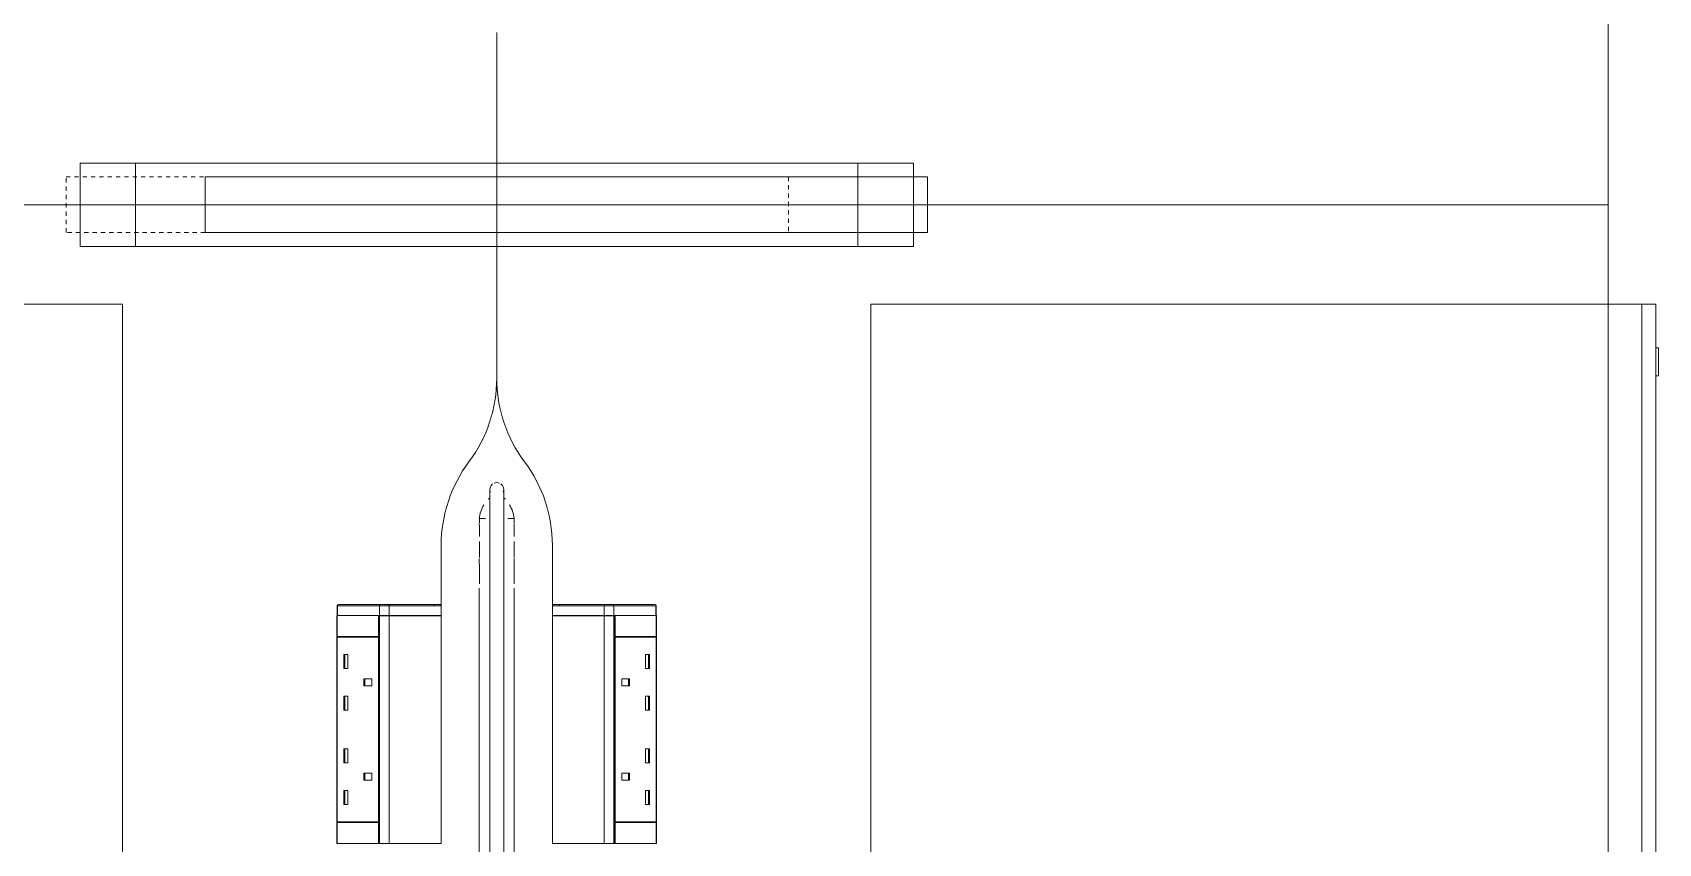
# Model space of a CAD drawing. Header units: millimetres. Extents: x 90978 to 295199, y -4084 to 97293.
# Drawn here: x 198863 to 200033, y 31703 to 32287 of the extents above; entities that cross this region are included whole.
import ezdxf

# ---------------------------------------------------------------- set-up
doc = ezdxf.new("R2010")
doc.units = ezdxf.units.MM
doc.header["$MEASUREMENT"] = 0
doc.linetypes.add('Dash', pattern=[6, 3, -3])
doc.layers.add('I-FURN', color=8, linetype='CONTINUOUS', lineweight=9)
doc.layers.add('I-FURN-HDLN', color=8, linetype='Dash', lineweight=9)

msp = doc.modelspace()

# ---------------------------------------------------------------- linework, layer by layer
at = {"layer": 'I-FURN'}
for p, q in [((199997, 32162.7), (199997, 33762.7)), ((199997, 33762.7), (199997, 32162.7)), ((199197, 32162.7), (199197, 32286.6)), ((199197, 32286.6), (199197, 32162.7)), ((199197, 32286.6), (199197, 32162.7)), ((199197, 32162.7), (199197, 32286.6)), ((198897, 32192.7), (199497, 32192.7)), ((198937, 32192.7), (198897, 32192.7)), ((198897, 32192.7), (198897, 32132.7)), ((198897, 32132.7), (198897, 32192.7)), ((199457, 32192.7), (198937, 32192.7)), ((198937, 32132.7), (198937, 32192.7)), ((198937, 32132.7), (198937, 32192.7)), ((199497, 32192.7), (199457, 32192.7)), ((199457, 32182.7), (199457, 32192.7)), ((199457, 32132.7), (199457, 32192.7)), ((199497, 32132.7), (199497, 32192.7)), ((199497, 32182.7), (199497, 32192.7)), ((198987, 32182.7), (198987, 32142.7)), ((199497, 32182.7), (198987, 32182.7)), ((199507, 32182.7), (199497, 32182.7)), ((199507, 32142.7), (199507, 32182.7)), ((199197, 32162.7), (198397, 32162.7)), ((198397, 32162.7), (199197, 32162.7)), ((198397, 32162.7), (199197, 32162.7)), ((199197, 32162.7), (198397, 32162.7)), ((199197, 32037.7), (199197, 32162.7)), ((199197, 32162.7), (199197, 32037.7)), ((199997, 32162.7), (199197, 32162.7)), ((199197, 32162.7), (199197, 32037.7)), ((199197, 32037.7), (199197, 32162.7)), ((199197, 32162.7), (199997, 32162.7)), ((199197, 32162.7), (199997, 32162.7)), ((199997, 32162.7), (199197, 32162.7)), ((199997, 30562.7), (199997, 32162.7)), ((199997, 32162.7), (199997, 30562.7)), ((198987, 32142.7), (199497, 32142.7)), ((199457, 32132.7), (199457, 32142.7)), ((199497, 32132.7), (199497, 32142.7)), ((199497, 32142.7), (199507, 32142.7)), ((198897, 32132.7), (198937, 32132.7)), ((199497, 32132.7), (198897, 32132.7)), ((198937, 32132.7), (199457, 32132.7)), ((199457, 32132.7), (199497, 32132.7)), ((198927.7, 32091.2), (198397, 32091.2)), ((198927.7, 31671.2), (198927.7, 32091.2)), ((199997, 32091.2), (199466.2, 32091.2)), ((199466.2, 32091.2), (199466.2, 31671.2)), ((200021.2, 32091.2), (199997, 32091.2)), ((200021.2, 32091.2), (200021.2, 31671.2)), ((200031.2, 32091.2), (200021.2, 32091.2)), ((200021.2, 31671.2), (200021.2, 32091.2)), ((200031.2, 31671.2), (200031.2, 32091.2)), ((200033.2, 32059.6), (200031.2, 32059.6)), ((200033.2, 32039.6), (200033.2, 32059.6)), ((200033.2, 32059.6), (200033.2, 32039.6)), ((200031.2, 32039.6), (200033.2, 32039.6)), ((199192, 31957.7), (199192, 31957.7)), ((199192, 31957.7), (199192, 31957.5)), ((199192, 31957.5), (199192, 31957.2)), ((199192, 31957.2), (199192, 31956.8)), ((199192, 31956.8), (199192, 31956.3)), ((199192, 31956.3), (199192, 31955.7)), ((199192, 31955.7), (199192, 31955)), ((199192, 31955), (199192, 31954.1)), ((199192, 31954.1), (199192, 31953.2)), ((199192, 31953.2), (199192, 31952.1)), ((199192, 31952.1), (199192, 31951)), ((199202, 31957.6), (199202, 31957.7)), ((199202, 31957.7), (199202, 31957.7)), ((199202, 31957.4), (199202, 31957.6)), ((199202, 31957.1), (199202, 31957.4)), ((199202, 31956.7), (199202, 31957.1)), ((199202, 31956.2), (199202, 31956.7)), ((199202, 31955.5), (199202, 31956.2)), ((199202, 31954.8), (199202, 31955.5)), ((199202, 31953.9), (199202, 31954.8)), ((199202, 31952.9), (199202, 31953.9)), ((199202, 31951.8), (199202, 31952.9)), ((199192, 31951), (199192, 31949.7)), ((199192, 31949.7), (199192, 31948.4)), ((199192, 31948.4), (199192, 31946.9)), ((199192, 31946.9), (199192, 31945.3)), ((199192, 31945.3), (199192, 31943.7)), ((199192, 31943.7), (199192, 31942)), ((199192, 31942), (199192, 31940.1)), ((199202, 31950.6), (199202, 31951.8)), ((199202, 31949.4), (199202, 31950.6)), ((199202, 31948), (199202, 31949.4)), ((199202, 31946.5), (199202, 31948)), ((199202, 31944.9), (199202, 31946.5)), ((199202, 31943.2), (199202, 31944.9)), ((199202, 31941.5), (199202, 31943.2)), ((199202, 31939.6), (199202, 31941.5)), ((199184.4, 31932.1), (199184.4, 31933)), ((199189, 31936.8), (199184.5, 31936.8)), ((199184.5, 31933.4), (199184.5, 31936.8)), ((199184.5, 31923.8), (199184.5, 31931.8)), ((199192, 31940.1), (199192, 31938.2)), ((199192, 31938.2), (199192, 31936.2)), ((199192, 31936.2), (199192, 31934.2)), ((199192, 31934.2), (199192, 31932)), ((199192, 31932), (199192, 31929.8)), ((199192, 31929.8), (199192, 31927.5)), ((199202, 31937.7), (199202, 31939.6)), ((199202, 31935.7), (199202, 31937.7)), ((199202, 31933.6), (199202, 31935.7)), ((199202, 31931.4), (199202, 31933.6)), ((199202, 31929.2), (199202, 31931.4)), ((199202, 31926.9), (199202, 31929.2)), ((199209.5, 31936.8), (199204.9, 31936.8)), ((199209.5, 31936.8), (199209.5, 31933.4)), ((199209.5, 31933), (199209.5, 31932.1)), ((199209.5, 31931.8), (199209.5, 31923.8)), ((199157, 31874), (199157, 31917.7)), ((199157, 31917.7), (199157, 31874)), ((199184.5, 31908.7), (199184.5, 31920.2)), ((199192, 31927.5), (199192, 31925.1)), ((199192, 31925.1), (199192, 31922.7)), ((199192, 31922.7), (199192, 31920.2)), ((199192, 31920.2), (199192, 31917.7)), ((199192, 31917.7), (199192, 31915.1)), ((199202, 31924.5), (199202, 31926.9)), ((199202, 31922.1), (199202, 31924.5)), ((199202, 31919.6), (199202, 31922.1)), ((199202, 31917), (199202, 31919.6)), ((199202, 31914.4), (199202, 31917)), ((199209.5, 31920.2), (199209.5, 31908.7)), ((199237, 31917.7), (199237, 31874)), ((199237, 31874), (199237, 31917.7)), ((199184.4, 31904), (199184.4, 31908)), ((199192, 31915.1), (199192, 31912.5)), ((199192, 31912.5), (199192, 31909.9)), ((199192, 31909.9), (199192, 31907.2)), ((199192, 31907.2), (199192, 31904.4)), ((199202, 31911.8), (199202, 31914.4)), ((199202, 31909.1), (199202, 31911.8)), ((199202, 31906.4), (199202, 31909.1)), ((199202, 31903.7), (199202, 31906.4)), ((199209.5, 31908), (199209.5, 31904)), ((199184.5, 31889.8), (199184.5, 31904)), ((199192, 31904.4), (199192, 31901.7)), ((199192, 31901.7), (199192, 31898.9)), ((199192, 31898.9), (199192, 31896.1)), ((199192, 31896.1), (199192, 31893.3)), ((199202, 31900.9), (199202, 31903.7)), ((199202, 31898.1), (199202, 31900.9)), ((199202, 31895.3), (199202, 31898.1)), ((199202, 31892.5), (199202, 31895.3)), ((199209.5, 31904), (199209.5, 31889.8)), ((199184.4, 30848.6), (199184.4, 31886.8)), ((199192, 31893.3), (199192, 31890.4)), ((199192, 31890.4), (199192, 31887.6)), ((199192, 31887.6), (199192, 31886.8)), ((199192, 31886.8), (199192, 30848.6)), ((199202, 31889.7), (199202, 31892.5)), ((199202, 31886.8), (199202, 31889.7)), ((199202, 30848.6), (199202, 31886.8)), ((199209.5, 31886.8), (199209.5, 30848.6)), ((199082.1, 31874), (199082.1, 31867)), ((199082.1, 31874), (199082.3, 31874)), ((199082.1, 31874), (199082.1, 31867)), ((199082.1, 31867), (199082.1, 31874)), ((199082.3, 31874), (199112.6, 31874)), ((199082.3, 31874), (199082.3, 31867)), ((199082.5, 31874.8), (199082.5, 31874.8)), ((199113.4, 31875), (199083.1, 31875)), ((199113.4, 31875), (199083.1, 31875)), ((199112.6, 31874), (199119.5, 31874)), ((199112.6, 31874), (199112.6, 31867)), ((199113.4, 31875), (199152, 31875)), ((199118.9, 31875), (199113.4, 31875)), ((199156, 31875), (199118.9, 31875)), ((199119.5, 31874), (199157, 31874)), ((199119.5, 31874), (199119.5, 31867)), ((199152, 31875), (199152, 31874)), ((199152, 31875), (199156, 31875)), ((199157, 31867), (199157, 31874)), ((199157, 31874), (199157, 31867)), ((199237, 31874), (199237, 31867)), ((199237, 31874), (199274.4, 31874)), ((199237, 31874), (199237, 31867)), ((199238, 31875), (199238, 31875)), ((199275, 31875), (199238, 31875)), ((199238, 31875), (199242, 31875)), ((199242, 31874), (199242, 31875)), ((199242, 31875), (199280.5, 31875)), ((199274.4, 31874), (199281.3, 31874)), ((199274.4, 31874), (199274.4, 31867)), ((199280.5, 31875), (199275, 31875)), ((199310.8, 31875), (199280.5, 31875)), ((199310.8, 31875), (199280.5, 31875)), ((199281.3, 31874), (199311.6, 31874)), ((199281.3, 31874), (199281.3, 31867)), ((199311.4, 31874.8), (199311.5, 31874.8)), ((199311.6, 31874), (199311.8, 31874)), ((199311.6, 31874), (199311.6, 31867)), ((199311.8, 31867), (199311.8, 31874)), ((199311.8, 31867), (199311.8, 31874)), ((199311.8, 31867), (199311.8, 31874)), ((199081.9, 31852), (199081.9, 31867)), ((199081.9, 31867), (199111.8, 31867)), ((199082.1, 31867), (199082.3, 31867)), ((199082.1, 31866.9), (199082.1, 31703)), ((199082.3, 31867), (199112.6, 31867)), ((199111.8, 31867), (199111.8, 31852)), ((199112, 31852), (199112, 31866.9)), ((199112, 31866.9), (199112.6, 31866.9)), ((199112.6, 31867), (199119.5, 31867)), ((199119.5, 31866.9), (199112.6, 31866.9)), ((199112.6, 31866.9), (199112.6, 31703)), ((199119.5, 31867), (199157, 31867)), ((199157, 31866.9), (199119.5, 31866.9)), ((199119.5, 31866.9), (199119.5, 31703)), ((199157, 31703), (199157, 31866.9)), ((199157, 31866.9), (199157, 31703)), ((199237, 31867), (199274.4, 31867)), ((199237, 31866.9), (199237, 31703)), ((199237, 31703), (199237, 31866.9)), ((199274.4, 31866.9), (199237, 31866.9)), ((199274.4, 31867), (199281.3, 31867)), ((199274.4, 31703), (199274.4, 31866.9)), ((199281.3, 31866.9), (199274.4, 31866.9)), ((199282.2, 31867), (199279.7, 31867)), ((199281.3, 31867), (199311.6, 31867)), ((199281.3, 31703), (199281.3, 31866.9)), ((199281.3, 31866.9), (199282, 31866.9)), ((199282, 31866.9), (199282, 31852)), ((199282.2, 31852), (199282.2, 31867)), ((199282.2, 31867), (199312, 31867)), ((199311.6, 31867), (199311.8, 31867)), ((199311.8, 31703), (199311.8, 31866.9)), ((199312, 31867), (199312, 31852)), ((199111.8, 31852), (199081.9, 31852)), ((199081.9, 31851.5), (199111.8, 31851.5)), ((199081.9, 31718.5), (199081.9, 31851.5)), ((199082.3, 31851.5), (199082.3, 31852)), ((199111.8, 31851.5), (199111.8, 31718.5)), ((199112, 31718.5), (199112, 31851.5)), ((199282, 31851.5), (199282, 31718.5)), ((199312, 31852), (199282.2, 31852)), ((199282.2, 31718.5), (199282.2, 31851.5)), ((199312, 31851.5), (199282.2, 31851.5)), ((199311.6, 31852), (199311.6, 31851.5)), ((199312, 31851.5), (199312, 31718.5)), ((199087, 31838.9), (199087, 31828.9)), ((199087, 31838.9), (199089.8, 31838.9)), ((199087.7, 31838.9), (199087.7, 31828.9)), ((199089.8, 31838.9), (199089.8, 31828.9)), ((199307, 31838.9), (199304.1, 31838.9)), ((199304.1, 31828.9), (199304.1, 31838.9)), ((199306.2, 31828.9), (199306.2, 31838.9)), ((199307, 31828.9), (199307, 31838.9)), ((199087, 31828.9), (199089.8, 31828.9)), ((199307, 31828.9), (199304.1, 31828.9)), ((199101.3, 31821.4), (199101.3, 31816.4)), ((199107, 31821.4), (199101.3, 31821.4)), ((199101.3, 31816.4), (199107, 31816.4)), ((199102, 31821.4), (199102, 31816.4)), ((199107, 31816.4), (199107, 31821.4)), ((199292.6, 31821.4), (199286.9, 31821.4)), ((199286.9, 31816.4), (199286.9, 31821.4)), ((199292.6, 31816.4), (199286.9, 31816.4)), ((199291.9, 31816.4), (199291.9, 31821.4)), ((199292.6, 31816.4), (199292.6, 31821.4)), ((199087, 31808.9), (199087, 31798.9)), ((199087, 31808.9), (199089.8, 31808.9)), ((199087.7, 31808.9), (199087.7, 31798.9)), ((199089.8, 31808.9), (199089.8, 31798.9)), ((199307, 31808.9), (199304.1, 31808.9)), ((199304.1, 31798.9), (199304.1, 31808.9)), ((199306.2, 31798.9), (199306.2, 31808.9)), ((199307, 31798.9), (199307, 31808.9)), ((199087, 31798.9), (199089.8, 31798.9)), ((199307, 31798.9), (199304.1, 31798.9)), ((199087, 31771.1), (199087, 31761.1)), ((199087, 31771.1), (199089.8, 31771.1)), ((199087.7, 31771.1), (199087.7, 31761.1)), ((199089.8, 31771.1), (199089.8, 31761.1)), ((199307, 31771.1), (199304.1, 31771.1)), ((199304.1, 31761.1), (199304.1, 31771.1)), ((199306.2, 31761.1), (199306.2, 31771.1)), ((199307, 31761.1), (199307, 31771.1)), ((199087, 31761.1), (199089.8, 31761.1)), ((199101.3, 31753.6), (199101.3, 31748.6)), ((199101.3, 31753.6), (199107, 31753.6)), ((199102, 31753.6), (199102, 31748.6)), ((199107, 31753.6), (199107, 31748.6)), ((199286.9, 31753.6), (199286.9, 31748.6)), ((199292.6, 31753.6), (199286.9, 31753.6)), ((199291.9, 31748.6), (199291.9, 31753.6)), ((199292.6, 31748.6), (199292.6, 31753.6)), ((199307, 31761.1), (199304.1, 31761.1)), ((199101.3, 31748.6), (199107, 31748.6)), ((199286.9, 31748.6), (199292.6, 31748.6)), ((199087, 31741.1), (199087, 31731.1)), ((199087, 31741.1), (199089.8, 31741.1)), ((199087, 31731.1), (199089.8, 31731.1)), ((199087.7, 31741.1), (199087.7, 31731.1)), ((199089.8, 31741.1), (199089.8, 31731.1)), ((199307, 31741.1), (199304.1, 31741.1)), ((199304.1, 31731.1), (199304.1, 31741.1)), ((199307, 31731.1), (199304.1, 31731.1)), ((199306.2, 31731.1), (199306.2, 31741.1)), ((199307, 31731.1), (199307, 31741.1)), ((199081.9, 31718.5), (199111.8, 31718.5)), ((199081.9, 31718), (199111.8, 31718)), ((199081.9, 31703), (199081.9, 31718)), ((199082.3, 31718), (199082.3, 31718.5)), ((199111.8, 31718), (199111.8, 31703)), ((199112, 31703), (199112, 31718)), ((199282, 31718), (199282, 31703)), ((199312, 31718.5), (199282.2, 31718.5)), ((199282.2, 31703), (199282.2, 31718)), ((199282.2, 31718), (199312, 31718)), ((199311.6, 31718.5), (199311.6, 31718)), ((199312, 31718), (199312, 31703)), ((199111.8, 31703), (199081.9, 31703)), ((199111.8, 31703), (199114.2, 31703)), ((199112.6, 31703), (199112, 31703)), ((199112.6, 31703), (199119.5, 31703)), ((199119.5, 31703), (199157, 31703)), ((199237, 31703), (199274.4, 31703)), ((199274.4, 31703), (199281.3, 31703)), ((199282, 31703), (199281.3, 31703)), ((199312, 31703), (199282.2, 31703))]:
    msp.add_line(p, q, dxfattribs=at)
at = {"layer": 'I-FURN', "flags": 128}
for points in [[(199082.1, 31874), (199082.1, 31874.1), (199082.1, 31874.1), (199082.1, 31874.2), (199082.1, 31874.2), (199082.1, 31874.2), (199082.2, 31874.3), (199082.2, 31874.3), (199082.2, 31874.3), (199082.2, 31874.4), (199082.2, 31874.4), (199082.2, 31874.5), (199082.2, 31874.5), (199082.3, 31874.5)], [(199118.9, 31875), (199118.8, 31875), (199118.7, 31875), (199118.5, 31875), (199118.4, 31875), (199118.2, 31875), (199118.1, 31875), (199117.9, 31875), (199117.8, 31875), (199117.6, 31875), (199117.5, 31875), (199117.3, 31875), (199117.2, 31875), (199117, 31875), (199116.8, 31875), (199116.7, 31875), (199116.5, 31875), (199116.4, 31875), (199116.2, 31875), (199116, 31875), (199115.9, 31875), (199115.7, 31875), (199115.6, 31875), (199115.4, 31875), (199115.3, 31875), (199115.1, 31875), (199115, 31875), (199114.8, 31875), (199114.7, 31875), (199114.6, 31875), (199114.4, 31875), (199114.3, 31875), (199114.2, 31875), (199114, 31875), (199113.9, 31875), (199113.8, 31875), (199113.7, 31875), (199113.6, 31875), (199113.5, 31875), (199113.4, 31875)], [(199156, 31875), (199155.7, 31875), (199155.3, 31875), (199154.7, 31875), (199154, 31875), (199153.2, 31875), (199152.3, 31875), (199151.2, 31875), (199150, 31875), (199148.7, 31875), (199147.2, 31875), (199145.6, 31875), (199143.9, 31875), (199142.1, 31875), (199140.2, 31875), (199138.1, 31875), (199136, 31875), (199133.7, 31875), (199131.3, 31875), (199128.9, 31875), (199126.3, 31875), (199123.7, 31875), (199121, 31875), (199118.9, 31875)], [(199152, 31875), (199152.1, 31875), (199152.3, 31875), (199152.5, 31875), (199152.6, 31875), (199152.8, 31875), (199152.9, 31875), (199153.1, 31875), (199153.2, 31875), (199153.4, 31875), (199153.5, 31875), (199153.7, 31875), (199153.8, 31875), (199154, 31875), (199154.1, 31875), (199154.2, 31875), (199154.4, 31875), (199154.5, 31875), (199154.6, 31875), (199154.7, 31875), (199154.8, 31875), (199155, 31875), (199155.1, 31875), (199155.2, 31875), (199155.3, 31875), (199155.3, 31875), (199155.4, 31875), (199155.5, 31875), (199155.6, 31875), (199155.6, 31875), (199155.7, 31875), (199155.8, 31875), (199155.8, 31875), (199155.8, 31875), (199155.9, 31875), (199155.9, 31875), (199155.9, 31875), (199156, 31875), (199156, 31875), (199156, 31875)], [(199156, 31875), (199156, 31875), (199156.1, 31875), (199156.1, 31875), (199156.1, 31875), (199156.2, 31875), (199156.2, 31875), (199156.3, 31875), (199156.3, 31875), (199156.3, 31875), (199156.4, 31875), (199156.4, 31874.9), (199156.4, 31874.9), (199156.5, 31874.9), (199156.5, 31874.9), (199156.5, 31874.9), (199156.6, 31874.8), (199156.6, 31874.8), (199156.6, 31874.8), (199156.7, 31874.8), (199156.7, 31874.7), (199156.7, 31874.7), (199156.7, 31874.7), (199156.8, 31874.6), (199156.8, 31874.6), (199156.8, 31874.6), (199156.8, 31874.5), (199156.9, 31874.5), (199156.9, 31874.5), (199156.9, 31874.4), (199156.9, 31874.4), (199156.9, 31874.4), (199156.9, 31874.3), (199156.9, 31874.3), (199157, 31874.2), (199157, 31874.2), (199157, 31874.2), (199157, 31874.1), (199157, 31874.1), (199157, 31874), (199157, 31874)], [(199156, 31875), (199156, 31875), (199156, 31875)], [(199237, 31874), (199237, 31874.1), (199237, 31874.1), (199237, 31874.2), (199237, 31874.2), (199237, 31874.2), (199237, 31874.3), (199237, 31874.3), (199237, 31874.3), (199237, 31874.4), (199237, 31874.4), (199237.1, 31874.5), (199237.1, 31874.5), (199237.1, 31874.5), (199237.1, 31874.6), (199237.1, 31874.6), (199237.2, 31874.6), (199237.2, 31874.7), (199237.2, 31874.7), (199237.2, 31874.7), (199237.3, 31874.7), (199237.3, 31874.8), (199237.3, 31874.8), (199237.3, 31874.8), (199237.4, 31874.9), (199237.4, 31874.9), (199237.4, 31874.9), (199237.5, 31874.9), (199237.5, 31874.9), (199237.6, 31874.9), (199237.6, 31875), (199237.6, 31875), (199237.7, 31875), (199237.7, 31875), (199237.7, 31875), (199237.8, 31875), (199237.8, 31875), (199237.9, 31875), (199237.9, 31875), (199237.9, 31875), (199238, 31875)], [(199275, 31875), (199272.2, 31875), (199269.5, 31875), (199266.9, 31875), (199264.4, 31875), (199261.9, 31875), (199259.6, 31875), (199257.4, 31875), (199255.3, 31875), (199253.2, 31875), (199251.3, 31875), (199249.6, 31875), (199247.9, 31875), (199246.3, 31875), (199244.9, 31875), (199243.6, 31875), (199242.4, 31875), (199241.4, 31875), (199240.5, 31875), (199239.7, 31875), (199239, 31875), (199238.5, 31875), (199238.2, 31875), (199238, 31875)], [(199238, 31875), (199238, 31875), (199238, 31875), (199238, 31875), (199238, 31875), (199238, 31875), (199238.1, 31875), (199238.1, 31875), (199238.2, 31875), (199238.2, 31875), (199238.3, 31875), (199238.3, 31875), (199238.4, 31875), (199238.5, 31875), (199238.6, 31875), (199238.7, 31875), (199238.7, 31875), (199238.8, 31875), (199238.9, 31875), (199239.1, 31875), (199239.2, 31875), (199239.3, 31875), (199239.4, 31875), (199239.5, 31875), (199239.7, 31875), (199239.8, 31875), (199239.9, 31875), (199240.1, 31875), (199240.2, 31875), (199240.4, 31875), (199240.5, 31875), (199240.7, 31875), (199240.8, 31875), (199241, 31875), (199241.1, 31875), (199241.3, 31875), (199241.4, 31875), (199241.6, 31875), (199241.8, 31875), (199241.9, 31875), (199242, 31875)], [(199280.5, 31875), (199280.4, 31875), (199280.3, 31875), (199280.2, 31875), (199280.1, 31875), (199280, 31875), (199279.9, 31875), (199279.8, 31875), (199279.6, 31875), (199279.5, 31875), (199279.4, 31875), (199279.2, 31875), (199279.1, 31875), (199278.9, 31875), (199278.8, 31875), (199278.7, 31875), (199278.5, 31875), (199278.4, 31875), (199278.2, 31875), (199278, 31875), (199277.9, 31875), (199277.7, 31875), (199277.6, 31875), (199277.4, 31875), (199277.2, 31875), (199277.1, 31875), (199276.9, 31875), (199276.8, 31875), (199276.6, 31875), (199276.5, 31875), (199276.3, 31875), (199276.1, 31875), (199276, 31875), (199275.8, 31875), (199275.7, 31875), (199275.5, 31875), (199275.4, 31875), (199275.3, 31875), (199275.1, 31875), (199275, 31875)], [(199311.7, 31874.5), (199311.7, 31874.5), (199311.7, 31874.5), (199311.7, 31874.4), (199311.7, 31874.4), (199311.7, 31874.4), (199311.8, 31874.3), (199311.8, 31874.3), (199311.8, 31874.2), (199311.8, 31874.2), (199311.8, 31874.2), (199311.8, 31874.1), (199311.8, 31874.1), (199311.8, 31874), (199311.8, 31874)]]:
    msp.add_lwpolyline(points, dxfattribs=at)
at = {"layer": 'I-FURN'}
for centre, radius, start, end in [((199097, 32037.7), 100, 323.1301, 0), ((199097, 32037.7), 100, 323.1301, 0), ((199297, 32037.7), 100, 180, 216.8699), ((199297, 32037.7), 100, 180, 216.8699), ((199257, 31917.7), 100, 143.1301, 180), ((199257, 31917.7), 100, 143.1301, 180), ((199137, 31917.7), 100, 0, 36.8699), ((199137, 31917.7), 100, 0, 36.8699), ((199197, 31957.7), 5, 127.2751, 201.8252), ((199197, 31957.7), 5, 67.635, 112.365), ((199197, 31957.7), 5, 338.1748, 52.7249), ((199207.9, 31934.5), 23.6, 149.1436, 174.3336), ((199197, 31944.9), 8.51, 125.5405, 136.5486), ((199197, 31944.9), 8.51, 43.4514, 54.4595), ((199186, 31934.5), 23.6, 5.6664, 30.8564)]:
    msp.add_arc(centre, radius, start, end, dxfattribs=at)
for centre, major_axis, ratio, start_param, end_param in [((199083.1, 31874), (0, 1), 0.819152, 0, 1.570796), ((199113.4, 31874), (0, -1), 0.819152, 3.141593, 4.712389), ((199118.9, 31874), (0, -1), 0.56467, 1.570796, 3.141593), ((199156, 31874), (0, -1), 0.998113, 1.570796, 3.141593), ((199238, 31874), (0, 1), 0.998113, 0, 1.570796), ((199275, 31874), (0, 1), 0.56467, 0, 1.570796), ((199280.5, 31874), (0, 1), 0.819152, 4.712389, 6.283185), ((199310.8, 31874), (0, 1), 0.819152, 4.712389, 6.283185)]:
    msp.add_ellipse(centre, major_axis=major_axis, ratio=ratio, start_param=start_param, end_param=end_param, dxfattribs=at)
at = {"layer": 'I-FURN-HDLN'}
for p, q in [((198887, 32142.7), (198887, 32182.7)), ((198887, 32182.7), (199407, 32182.7)), ((199407, 32182.7), (199407, 32142.7)), ((199407, 32142.7), (198887, 32142.7))]:
    msp.add_line(p, q, dxfattribs=at)

doc.saveas('drawing.dxf')
